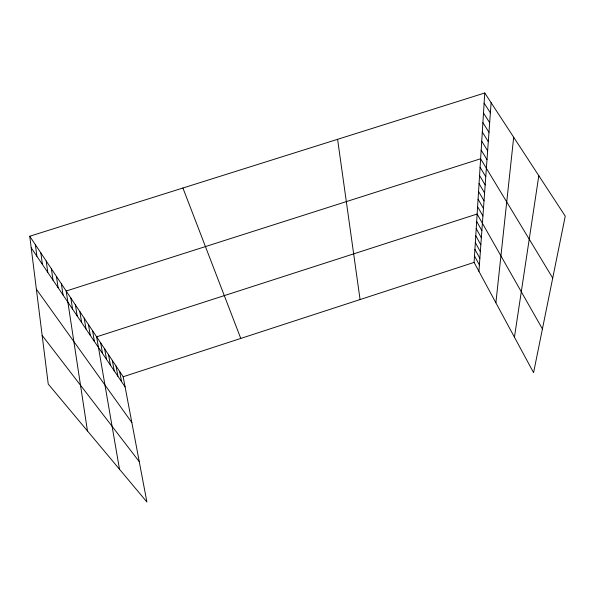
<?xml version="1.0" encoding="UTF-8"?>
<svg xmlns="http://www.w3.org/2000/svg" width="595" height="595" viewBox="0 0 595 595"><rect width="100%" height="100%" fill="white"/><g stroke="black" fill="none" stroke-linecap="round" stroke-linejoin="round"><path stroke-width="0.89" d="M484.761 92.984L565.25 216.156L533.574 372.663L474.096 262.402L484.761 92.984L29.75 236.237L48.24 384.065L146.906 502.016L123.172 376.754L29.75 236.237M478.923 271.357L491.113 102.712M495.888 302.803L513.686 137.244M514.437 337.187L538.81 175.704M123.172 376.754L474.096 262.402M42.148 335.372L139.252 461.638M36.377 289.215L131.852 422.576M31.208 247.862L125.099 386.906M484.122 103.143L490.384 112.842M483.497 113.028L489.67 122.704M482.895 122.652L488.978 132.306M482.3 132.031L488.302 141.655M481.727 141.171L487.64 150.766M481.162 150.081L487 159.638M552.725 278.066L480.619 158.768L66.179 291.022L87.465 430.959M480.083 167.247L485.765 176.73M479.563 175.51L485.17 184.963M479.057 183.587L484.59 193.003M478.559 191.464L484.025 200.842M478.075 199.161L483.467 208.495M477.599 206.681L482.924 215.978M542.424 328.938L477.138 214.022L96.628 336.822L119.506 469.262M476.677 221.414L481.868 230.629M476.223 228.644L481.348 237.814M475.777 235.702L480.842 244.828M475.338 242.604L480.344 251.685M474.914 249.35L479.86 258.394M474.498 255.947L479.384 264.946M182.918 188.013L240.774 338.436M119.64 371.436L121.551 381.655M116.025 365.999L117.929 376.285M112.321 360.429L114.218 370.789M108.535 354.732L110.417 365.159M104.66 348.901L106.527 359.402M100.689 342.936L102.541 353.504M92.582 330.746L94.404 341.456M88.447 324.52L90.254 335.305M84.207 318.147L85.992 328.998M79.871 311.616L81.634 322.542M75.416 304.923L77.164 315.915M70.857 298.065L72.575 309.125M61.374 283.808L63.048 295.016M56.451 276.4L58.087 287.675M51.393 268.791L53 280.141M337.588 139.319L360.072 299.56M46.202 260.982L47.771 272.398M40.869 252.957L42.401 264.448M35.388 244.709L36.883 256.274"/></g></svg>
